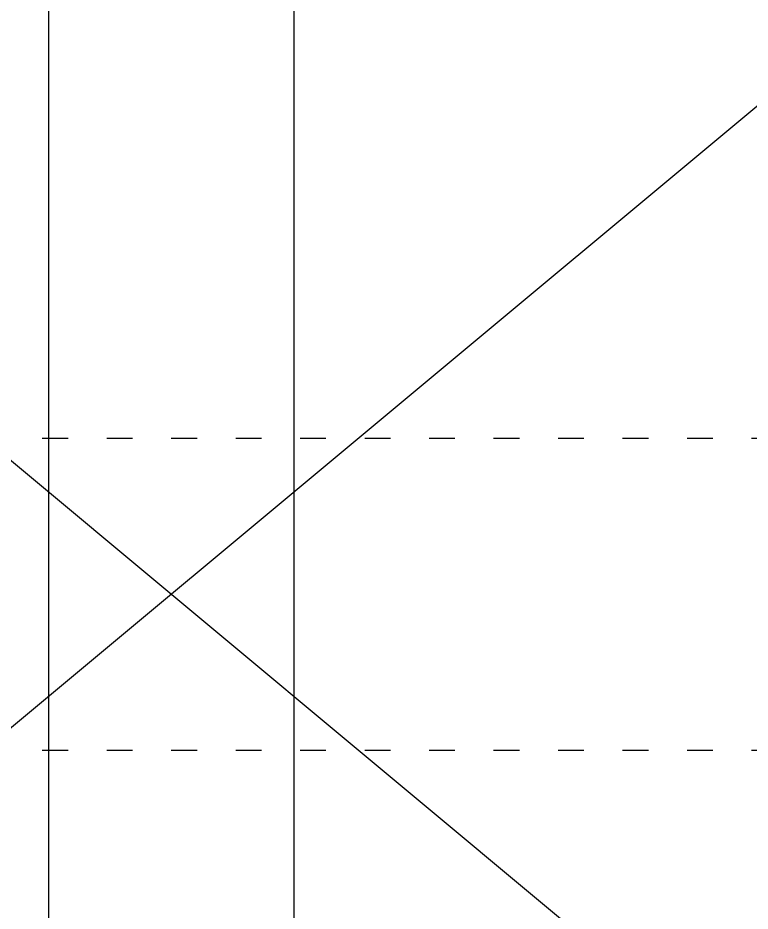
# Model space of a CAD drawing. Header units: millimetres. Extents: x 6622 to 532820, y 3370 to 359312.
# Drawn here: x 457978.7 to 458319.3, y 315475.5 to 315891.3 of the extents above; entities that cross this region are included whole.
import ezdxf

# ---------------------------------------------------------------- set-up
doc = ezdxf.new("R2010")
doc.units = ezdxf.units.MM
doc.linetypes.add('ACAD_ISO03W100', pattern=[30, 12, -18])

# ---------------------------------------------------------------- blocks, each defined once
blk = doc.blocks.new('A$C2A5E29B8')
at = {"color": 3}
for p, q in [((542.86, 5125.97), (542.86, 0)), ((657.14, 0), (657.14, 5125.97)), ((0, 5057.38), (1200, 4057.38)), ((1200, 5057.38), (0, 4057.38))]:
    blk.add_line(p, q, dxfattribs=at)
at = {"color": 5}
for p, q in [((0, 5057.38), (1200, 4057.38)), ((1200, 5057.38), (0, 4057.38))]:
    blk.add_line(p, q, dxfattribs=at)
at = {"color": 5, "linetype": 'ACAD_ISO03W100'}
for p, q in [((0, 4629.93), (1200, 4629.93)), ((0, 4484.83), (1200, 4484.83))]:
    blk.add_line(p, q, dxfattribs=at)

msp = doc.modelspace()

# ---------------------------------------------------------------- block references
at = {"color": 3}
msp.add_blockref('A$C2A5E29B8', (457450, 311065.654), dxfattribs=at)

doc.saveas('drawing.dxf')
